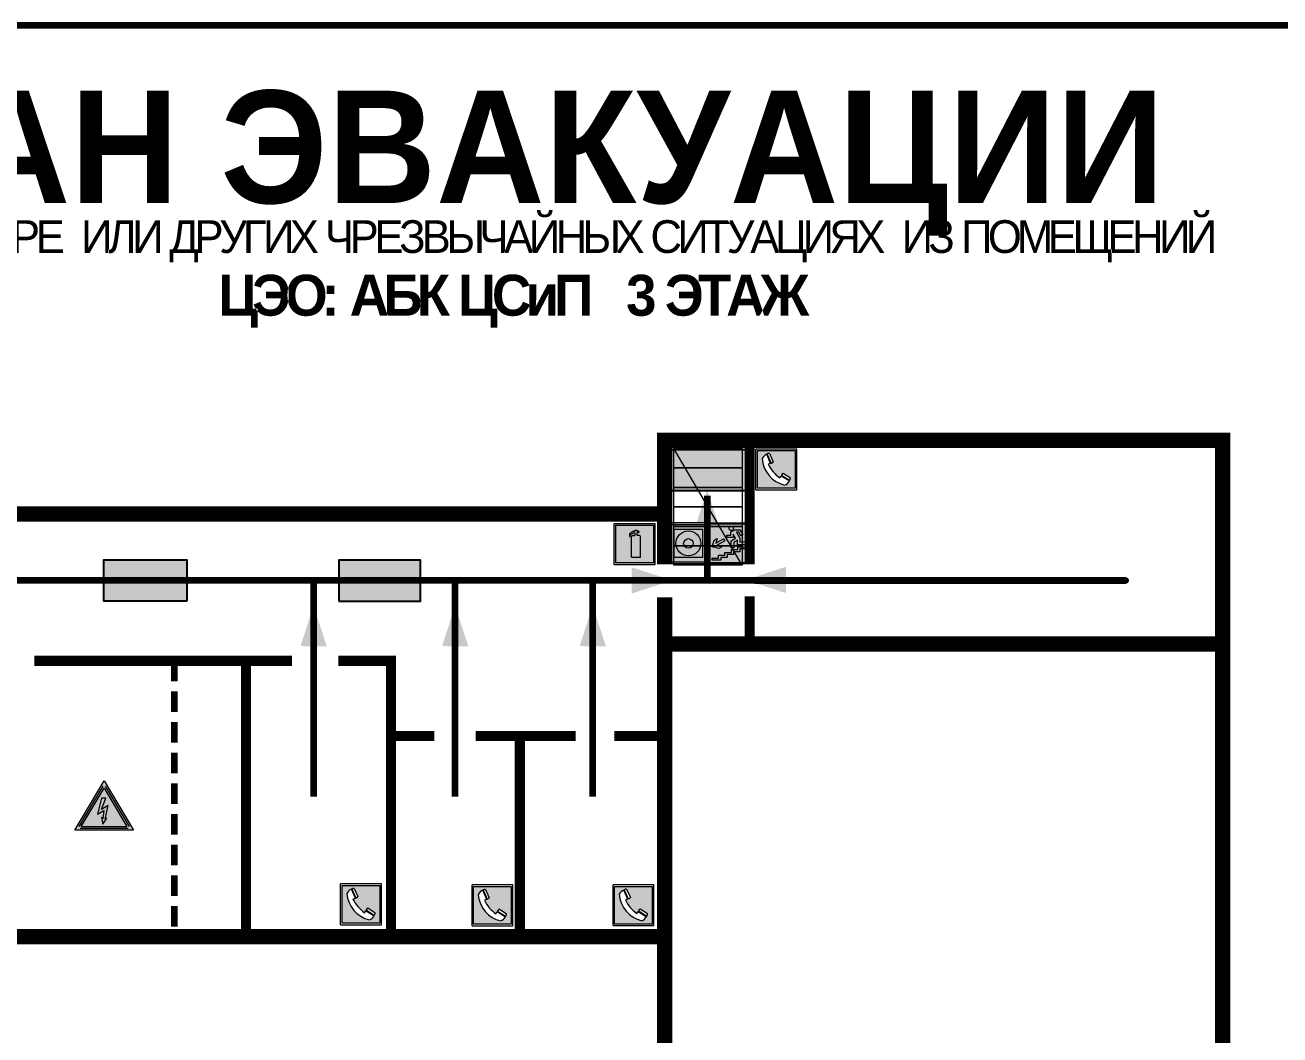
# Model space of a CAD drawing. Header units: millimetres. Extents: x 13114 to 67229, y 22859 to 38520.
# Drawn here: x 37323.9 to 37569.5, y 26071.5 to 26269 of the extents above; entities that cross this region are included whole.
import ezdxf

# ---------------------------------------------------------------- set-up
doc = ezdxf.new("R2010")
doc.units = ezdxf.units.MM
doc.linetypes.add('{ Wide Dash }', pattern=[12, 4, -2, 4, -2])
doc.layers.add('План_Штампы', color=7, linetype='Continuous')
doc.styles.add('обычный', font='arial.ttf')

# ---------------------------------------------------------------- blocks, each defined once
blk = doc.blocks.new('A$C7B4425F7')
at = {"true_color": 0xffffff}
blk.add_hatch(color=7, dxfattribs=at).paths.add_polyline_path([(0, 0), (-16, 0), (-16, -8), (0, -8)])
h = blk.add_hatch(color=126)
h.paths.add_polyline_path([(-0.2, -0.2), (-15.8, -0.2), (-15.8, -7.8), (-0.2, -7.8)])
h.paths.add_polyline_path([(-11.76, -2.03), (-11.76, -3.66), (-11.17, -3.66, -0.568275), (-11.17, -6.18), (-12.58, -6.18), (-12.58, -2.03)], flags=16)
h.paths.add_polyline_path([(-13.33, -4.12, -0.495768), (-13.59, -6.18), (-15.03, -6.18), (-15.03, -2.03), (-13.59, -2.03, -0.487973)], flags=16)
h.paths.add_polyline_path([(-10.25, -2.03), (-9.48, -2.03), (-9.48, -6.18), (-10.25, -6.18)], flags=16)
h.paths.add_polyline_path([(-13.84, -3.69), (-14.24, -3.69), (-14.24, -3.03), (-13.9, -3.03, -0.692621)], flags=0)
h.paths.add_polyline_path([(-9.15, -2.03), (-8.4, -2.03), (-8.04, -3.07), (-7.68, -2.03), (-6.93, -2.03), (-7.64, -4.1), (-6.93, -6.18), (-7.68, -6.18), (-8.04, -5.14), (-8.4, -6.18), (-9.15, -6.18), (-8.44, -4.1)], flags=16)
h.paths.add_polyline_path([(-11.76, -4.46), (-11.42, -4.46, -0.692621), (-11.36, -5.12), (-11.76, -5.12)], flags=0)
h.paths.add_polyline_path([(-13.9, -5.2), (-14.24, -5.2), (-14.24, -4.55), (-13.84, -4.55, -0.708038)], flags=0)
edge = h.paths.add_edge_path(flags=16)
edge.add_ellipse((-5.51, -4.08), major_axis=(0, 2.05), ratio=0.586184, start_angle=0, end_angle=360)
edge = h.paths.add_edge_path(flags=0)
edge.add_ellipse((-5.51, -4.08), major_axis=(0, 1.14), ratio=0.454828, start_angle=0, end_angle=360)
h.paths.add_polyline_path([(-4.13, -4.96, 0.377264), (-3.48, -4.52, 0.0555), (-3.16, -2.03), (-1.66, -2.03), (-1.66, -4.96), (-0.96, -4.96), (-0.96, -7.01), (-1.75, -7.01), (-1.75, -6.18), (-3.3, -6.18), (-3.3, -7.02), (-4.13, -7.02)], flags=16)
h.paths.add_polyline_path([(-2.73, -2.91), (-2.28, -2.91), (-2.28, -4.96), (-3.05, -4.96, 0.079136)], flags=0)
at = {"color": 126}
blk.add_lwpolyline([(-16, -8), (0, -8), (0, 0), (-16, 0)], close=True, dxfattribs=at)
blk = doc.blocks.new('A$C3E6D3DDE')
at = {"lineweight": 5}
h = blk.add_hatch(color=40, dxfattribs=at)
h.paths.add_polyline_path([(24.1, 1.45), (16.46, -11.35), (31.74, -11.35)])
h.paths.add_polyline_path([(24.09, -0.46), (30.03, -10.41), (18.14, -10.41)], flags=16)
h.paths.add_polyline_path([(24.54, -3.08), (23.41, -6.02), (25.13, -5.01), (24.33, -8.5), (24.82, -8.27), (23.79, -9.86), (23.4, -8.04), (23.8, -8.43), (24.04, -6.29), (22.39, -7.25), (23.44, -3.08)], flags=0)
h = blk.add_hatch(color=256, dxfattribs=at)
h.paths.add_polyline_path([(24.37, 0.03, 0.567511), (23.82, 0.03), (17.59, -10.4, 0.582454), (17.86, -10.88), (30.32, -10.88, 0.582149), (30.6, -10.4)])
h.paths.add_polyline_path([(24.09, -0.46), (18.14, -10.41), (30.03, -10.41)], flags=16)
h.paths.add_polyline_path([(24.54, -3.08), (23.41, -6.02), (25.13, -5.01), (24.33, -8.5), (24.82, -8.27), (23.79, -9.86), (23.4, -8.04), (23.8, -8.43), (24.04, -6.29), (22.39, -7.25), (23.44, -3.08)], flags=0)
h = blk.add_hatch(color=40, dxfattribs=at)
h.paths.add_polyline_path([(24.09, -0.46), (18.14, -10.41), (30.03, -10.41)])
h.paths.add_polyline_path([(24.82, -8.27), (23.79, -9.86), (23.4, -8.04), (23.8, -8.43), (24.04, -6.29), (22.39, -7.25), (23.44, -3.08), (24.54, -3.08), (23.41, -6.02), (25.13, -5.01), (24.33, -8.5)], flags=16)
at = {"color": 40, "lineweight": 5}
for p, q in [((16.46, -11.35), (24.1, 1.45)), ((24.1, 1.45), (31.74, -11.35))]:
    blk.add_line(p, q, dxfattribs=at)
at = {"lineweight": 5}
for p, q in [((17.59, -10.4), (23.82, 0.03)), ((24.37, 0.03), (30.6, -10.4)), ((18.14, -10.41), (24.09, -0.46)), ((23.44, -3.08), (22.39, -7.25)), ((23.41, -6.02), (24.54, -3.08)), ((24.54, -3.08), (23.44, -3.08)), ((24.09, -0.46), (30.03, -10.41)), ((22.39, -7.25), (24.04, -6.29)), ((25.13, -5.01), (23.41, -6.02)), ((24.04, -6.29), (23.8, -8.43)), ((24.33, -8.5), (25.13, -5.01)), ((23.8, -8.43), (23.4, -8.04)), ((23.4, -8.04), (23.79, -9.86)), ((23.79, -9.86), (24.82, -8.27)), ((24.82, -8.27), (24.33, -8.5)), ((17.86, -10.88), (30.32, -10.88)), ((18.14, -10.41), (30.03, -10.41))]:
    blk.add_line(p, q, dxfattribs=at)
at = {"color": 50, "lineweight": 5}
blk.add_line((31.74, -11.35), (16.46, -11.35), dxfattribs=at)
blk = doc.blocks.new('A$C54414219')
at = {"true_color": 0xffffff}
h = blk.add_hatch(color=7, dxfattribs=at)
h.paths.add_polyline_path([(2.39, -9.45), (2.39, -18.3), (11.23, -18.3), (11.23, -9.45)], flags=0)
h.paths.add_polyline_path([(10.71, -13.87, -1), (2.92, -13.87, -1)], flags=0)
h.paths.add_polyline_path([(8.3, -13.87, -1), (5.33, -13.87, -1)], flags=0)
h.paths.add_polyline_path([(0.41, -7.47), (0.41, -20.27), (13.21, -20.27), (13.21, -7.47)])
h.paths.add_polyline_path([(0.92, -19.77), (12.71, -19.77), (12.71, -7.98), (0.92, -7.98)], flags=16)
h.paths.add_polyline_path([(11.23, -9.45), (11.23, -18.3), (2.39, -18.3), (2.39, -9.45)], flags=0)
at = {"lineweight": 5}
h = blk.add_hatch(color=242, dxfattribs=at)
h.paths.add_polyline_path([(12.71, -7.98), (0.92, -7.98), (0.92, -19.77), (12.71, -19.77)])
h.paths.add_polyline_path([(11.23, -18.3), (2.39, -18.3), (2.39, -9.45), (11.23, -9.45)], flags=16)
h.paths.add_polyline_path([(10.71, -13.87, -1), (2.92, -13.87, -1)], flags=0)
h.paths.add_polyline_path([(8.3, -13.87, -1), (5.33, -13.87, -1)], flags=0)
at = {"true_color": 0xffffff}
h = blk.add_hatch(color=7, dxfattribs=at)
h.paths.add_polyline_path([(2.39, -9.45), (2.39, -18.3), (11.23, -18.3), (11.23, -9.45)])
h.paths.add_polyline_path([(10.71, -13.87, -1), (2.92, -13.87, -1)], flags=16)
h.paths.add_polyline_path([(8.3, -13.87, -1), (5.33, -13.87, -1)], flags=0)
at = {"lineweight": 5}
h = blk.add_hatch(color=242, dxfattribs=at)
h.paths.add_polyline_path([(2.92, -13.87, 1), (10.71, -13.87, 1)])
h.paths.add_polyline_path([(8.3, -13.87, -1), (5.33, -13.87, -1)], flags=16)
at = {"color": 242, "lineweight": 5}
for p, q in [((0.41, -20.27), (0.41, -7.47)), ((0.41, -7.47), (13.21, -7.47)), ((0.41, -7.47), (13.21, -7.47)), ((13.21, -20.27), (13.21, -7.47)), ((0.41, -20.27), (13.21, -20.27))]:
    blk.add_line(p, q, dxfattribs=at)
for points in [[(0.92, -7.98), (12.71, -7.98), (12.71, -19.77), (0.92, -19.77)], [(2.39, -9.45), (11.23, -9.45), (11.23, -18.3), (2.39, -18.3)]]:
    blk.add_lwpolyline(points, close=True, dxfattribs=at)
for radius in [3.89, 1.49]:
    blk.add_circle((6.81, -13.87), radius, dxfattribs=at)
blk = doc.blocks.new('A$C3AD82952')
at = {"true_color": 0xf5f5ff}
h = blk.add_hatch(color=7, dxfattribs=at)
h.dxf.hatch_style = 1
h.paths.add_polyline_path([(8.21, 8.73, 0.414214), (7.89, 9.05), (7.22, 9.05), (7.22, 9.92), (7.59, 9.92, 1), (7.57, 10.36), (7.22, 10.36), (7.22, 10.6), (6.43, 10.6), (6.43, 10.36), (6.01, 10.36), (4.74, 9.59), (4.74, 8.69), (4.98, 8.73), (4.98, 9.26), (6.12, 9.91), (6.43, 9.91), (6.43, 9.05), (5.76, 9.05, 0.414214), (5.44, 8.73), (5.44, 2.2), (8.21, 2.2)], flags=0)
h.paths.add_polyline_path([(12.8, 12.8), (0, 12.8), (0, 0), (12.8, 0)])
h.paths.add_polyline_path([(0.51, 12.29), (12.29, 12.29), (12.29, 0.51), (0.51, 0.51)], flags=16)
h.paths.add_polyline_path([(4.74, 9.59), (6.01, 10.36), (6.43, 10.36), (6.43, 10.6), (7.22, 10.6), (7.22, 10.36), (7.59, 10.36, -0.94586), (7.59, 9.92), (7.22, 9.92), (7.22, 9.05), (7.89, 9.05, -0.414214), (8.21, 8.73), (8.21, 2.2), (5.44, 2.2), (5.44, 8.73, -0.414214), (5.76, 9.05), (6.43, 9.05), (6.43, 9.91), (6.12, 9.91), (4.98, 9.26), (4.98, 8.73), (4.74, 8.69)], flags=0)
h = blk.add_hatch(color=242)
h.dxf.hatch_style = 1
h.paths.add_polyline_path([(12.29, 12.29), (0.51, 12.29), (0.51, 0.51), (12.29, 0.51)])
h.paths.add_polyline_path([(4.74, 8.69), (4.74, 9.59), (6.01, 10.36), (6.43, 10.36), (6.43, 10.6), (7.22, 10.6), (7.22, 10.36), (7.59, 10.36, -0.94586), (7.59, 9.92), (7.22, 9.92), (7.22, 9.05), (7.89, 9.05, -0.414214), (8.21, 8.73), (8.21, 2.2), (5.44, 2.2), (5.44, 8.73, -0.414214), (5.76, 9.05), (6.43, 9.05), (6.43, 9.91), (6.12, 9.91), (4.98, 9.26), (4.98, 8.73)], flags=16)
h = blk.add_hatch(color=7, dxfattribs=at)
h.dxf.hatch_style = 1
h.paths.add_polyline_path([(8.21, 8.73, 0.414214), (7.89, 9.05), (7.22, 9.05), (7.22, 9.92), (7.59, 9.92, 1), (7.57, 10.36), (7.22, 10.36), (7.22, 10.6), (6.43, 10.6), (6.43, 10.36), (6.01, 10.36), (4.74, 9.59), (4.74, 8.69), (4.98, 8.73), (4.98, 9.26), (6.12, 9.91), (6.43, 9.91), (6.43, 9.05), (5.76, 9.05, 0.414214), (5.44, 8.73), (5.44, 2.2), (8.21, 2.2)])
at = {"color": 242, "lineweight": 5}
for p, q in [((0, 0), (0, 12.8)), ((0, 12.8), (12.8, 12.8)), ((12.8, 0), (12.8, 12.8)), ((6.01, 10.36), (4.74, 9.59)), ((4.74, 9.59), (4.74, 8.69)), ((4.74, 8.69), (4.98, 8.73)), ((4.98, 9.26), (6.12, 9.91)), ((4.98, 8.73), (4.98, 9.26)), ((5.44, 2.2), (5.44, 8.73)), ((5.76, 9.05), (6.43, 9.05)), ((6.01, 10.36), (6.43, 10.36)), ((6.12, 9.91), (6.43, 9.91)), ((7.22, 10.6), (6.43, 10.6)), ((6.43, 10.6), (6.43, 10.36)), ((6.43, 9.91), (6.43, 9.05)), ((7.22, 10.36), (7.22, 10.6)), ((7.59, 10.36), (7.22, 10.36)), ((7.22, 9.05), (7.22, 9.92)), ((7.59, 9.92), (7.22, 9.92)), ((7.89, 9.05), (7.22, 9.05)), ((8.21, 2.2), (8.21, 8.73)), ((0, 0), (12.8, 0)), ((5.44, 2.2), (8.21, 2.2))]:
    blk.add_line(p, q, dxfattribs=at)
blk.add_lwpolyline([(0.51, 12.29), (12.29, 12.29), (12.29, 0.51), (0.51, 0.51)], close=True, dxfattribs=at)
for centre, radius, start, end in [((5.76, 8.73), 0.32, 90, 180), ((7.58, 10.14), 0.223, 273.1875, 86.8125), ((7.89, 8.73), 0.32, 0, 90)]:
    blk.add_arc(centre, radius, start, end, dxfattribs=at)
blk = doc.blocks.new('A$C456E1F9C')
at = {"lineweight": 5}
h = blk.add_hatch(color=242, dxfattribs=at)
h.paths.add_polyline_path([(0.51, -1.47), (0.51, -13.26), (12.29, -13.26), (12.29, -1.47)])
h.paths.add_polyline_path([(5.42, -4.95, -0.254479), (4.78, -5.4), (3.52, -2.53, -0.209735), (4.23, -2.4)], flags=16)
h.paths.add_polyline_path([(8.53, -8.6), (10.87, -10.17), (10.54, -10.76), (8.03, -9.13, -0.192251)], flags=16)
h.paths.add_polyline_path([(4.61, -5.49, 0.005518), (3.87, -5.72, 0.128647), (7.49, -10.01, 0.00809), (7.83, -9.33), (10.47, -10.97, -0.16736), (8.99, -12.25, -0.327862), (1.95, -3.95, -0.166952), (3.36, -2.62)], flags=16)
at = {"color": 242, "lineweight": 5}
for p, q in [((0, -13.77), (0, -0.97)), ((12.8, -0.97), (0, -0.97)), ((4.61, -5.49), (3.36, -2.62)), ((3.52, -2.53), (4.78, -5.4)), ((4.23, -2.4), (5.42, -4.95)), ((12.8, -13.77), (12.8, -0.97)), ((7.83, -9.33), (10.47, -10.97)), ((8.03, -9.13), (10.54, -10.76)), ((10.81, -10.12), (8.53, -8.6)), ((10.54, -10.76), (10.8, -10.3)), ((10.8, -10.3), (10.81, -10.12)), ((0, -13.77), (12.8, -13.77))]:
    blk.add_line(p, q, dxfattribs=at)
blk.add_lwpolyline([(0.51, -1.47), (12.29, -1.47), (12.29, -13.26), (0.51, -13.26)], close=True, dxfattribs=at)
for centre, radius, start, end in [((4.59, -5.34), 2.99, 114.2845, 152.1974), ((4.02, -3.27), 0.891, 76.3284, 123.7092), ((11.12, -3.31), 9.19, 183.9915, 256.6009), ((14.98, -39.1), 35.17, 107.1487, 108.4135), ((13.86, -0.94), 11.08, 205.5536, 234.8762), ((4.68, -4.59), 0.824, 276.9621, 334.0723), ((-13.31, 0.8), 23.44, 332.5487, 334.4027), ((8.94, -9.5), 0.989, 114.4092, 157.9388), ((7.87, -9.46), 3, 291.9291, 329.9329)]:
    blk.add_arc(centre, radius, start, end, dxfattribs=at)
blk = doc.blocks.new('вниз 3')
at = {"lineweight": 0, "true_color": 0xffffff}
h = blk.add_hatch(color=7, dxfattribs=at)
h.dxf.hatch_style = 1
h.paths.add_polyline_path([(40997.5, -4475.69), (40997.25, -4475.28), (40995.76, -4476.15), (40995.97, -4475.23), (40995.39, -4475.56), (40995.05, -4476.83), (40996.33, -4477.17), (40996.91, -4476.83), (40996, -4476.55)], flags=0)
h.paths.add_polyline_path([(40999.81, -4473.95), (41000.22, -4473.95), (41000.64, -4474.67), (41001.03, -4474.43), (41000.46, -4473.49), (41000.42, -4473.49), (40999.43, -4473.49), (40998.68, -4473.92), (40998.68, -4474.57), (40997.88, -4474.57), (40997.88, -4475), (40999.14, -4475), (40999.14, -4474.43), (40999.14, -4474.38), (40999.59, -4475.15), (40998.72, -4475.67), (40998.72, -4477.06), (40999.24, -4477.06), (40999.24, -4475.96), (40999.95, -4475.56), (40999.95, -4476.43), (41001.61, -4476.43), (41001.61, -4475.88), (41000.47, -4475.88), (41000.47, -4475.12)], flags=0)
h.paths.add_polyline_path([(40999.2, -4473.24, 1), (40998.35, -4473.24, 1)], flags=0)
h.paths.add_polyline_path([(41000.46, -4477.26), (41001.69, -4477.26), (41001.69, -4476.84), (41000.03, -4476.84), (41000.03, -4477.39), (40998.78, -4477.39), (40998.78, -4477.95), (40997.53, -4477.95), (40997.53, -4478.5), (40996.29, -4478.5), (40996.29, -4479.06), (40995.05, -4479.06), (40995.05, -4479.48), (40995.29, -4479.48), (40996.72, -4479.48), (40996.72, -4478.92), (40997.97, -4478.92), (40997.97, -4478.36), (40999.2, -4478.36), (40999.2, -4477.81), (41000.46, -4477.81)], flags=0)
h.paths.add_polyline_path([(41002.37, -4472.17), (40994.37, -4472.17), (40994.37, -4480.17), (41002.37, -4480.17)])
h.paths.add_polyline_path([(41002.16, -4479.96), (40994.57, -4479.96), (40994.57, -4472.37), (41002.16, -4472.37)], flags=16)
h.paths.add_polyline_path([(41001.61, -4475.88), (41001.61, -4476.43), (40999.95, -4476.43), (40999.95, -4475.56), (40999.24, -4475.96), (40999.24, -4477.06), (40998.72, -4477.06), (40998.72, -4475.67), (40999.59, -4475.15), (40999.14, -4474.38), (40999.14, -4474.43), (40999.14, -4475), (40997.88, -4475), (40997.88, -4474.57), (40998.68, -4474.57), (40998.68, -4473.92), (40999.43, -4473.49), (41000.42, -4473.49), (41000.46, -4473.49), (41001.03, -4474.43), (41000.64, -4474.67), (41000.22, -4473.95), (40999.81, -4473.95), (41000.47, -4475.12), (41000.47, -4475.88)], flags=0)
h.paths.add_polyline_path([(41001.69, -4476.84), (41001.69, -4477.26), (41000.46, -4477.26), (41000.46, -4477.81), (40999.2, -4477.81), (40999.2, -4478.36), (40997.97, -4478.36), (40997.97, -4478.92), (40996.72, -4478.92), (40996.72, -4479.48), (40995.05, -4479.48), (40995.05, -4479.06), (40996.29, -4479.06), (40996.29, -4478.5), (40997.53, -4478.5), (40997.53, -4477.95), (40998.78, -4477.95), (40998.78, -4477.39), (41000.03, -4477.39), (41000.03, -4476.84)], flags=0)
h.paths.add_polyline_path([(40998.35, -4473.24, -1), (40999.2, -4473.24, -1)], flags=0)
h.paths.add_polyline_path([(40997.5, -4475.69), (40996, -4476.55), (40996.91, -4476.83), (40996.33, -4477.17), (40995.05, -4476.83), (40995.39, -4475.56), (40995.97, -4475.23), (40995.76, -4476.15), (40997.25, -4475.28)], flags=0)
at = {"lineweight": 0}
h = blk.add_hatch(color=126, dxfattribs=at)
h.dxf.hatch_style = 1
h.paths.add_polyline_path([(41002.16, -4472.37), (40994.57, -4472.37), (40994.57, -4479.96), (41002.16, -4479.96)])
h.paths.add_polyline_path([(40995.97, -4475.23), (40995.76, -4476.15), (40997.25, -4475.28), (40997.5, -4475.69), (40996, -4476.55), (40996.91, -4476.83), (40996.33, -4477.17), (40995.05, -4476.83), (40995.39, -4475.56)], flags=16)
h.paths.add_polyline_path([(40997.88, -4474.57), (40998.68, -4474.57), (40998.68, -4473.92), (40999.43, -4473.49), (41000.42, -4473.49), (41000.46, -4473.49), (41001.03, -4474.43), (41000.64, -4474.67), (41000.22, -4473.95), (40999.81, -4473.95), (41000.47, -4475.12), (41000.47, -4475.88), (41001.61, -4475.88), (41001.61, -4476.43), (40999.95, -4476.43), (40999.95, -4475.56), (40999.24, -4475.96), (40999.24, -4477.06), (40998.72, -4477.06), (40998.72, -4475.67), (40999.59, -4475.15), (40999.14, -4474.38), (40999.14, -4474.43), (40999.14, -4475), (40997.88, -4475)], flags=16)
h.paths.add_polyline_path([(40998.35, -4473.24, -1), (40999.2, -4473.24, -1)], flags=16)
h.paths.add_polyline_path([(40997.53, -4477.95), (40998.78, -4477.95), (40998.78, -4477.39), (41000.03, -4477.39), (41000.03, -4476.84), (41001.69, -4476.84), (41001.69, -4477.26), (41000.46, -4477.26), (41000.46, -4477.81), (40999.2, -4477.81), (40999.2, -4478.36), (40997.97, -4478.36), (40997.97, -4478.92), (40996.72, -4478.92), (40996.72, -4479.48), (40995.05, -4479.48), (40995.05, -4479.06), (40996.29, -4479.06), (40996.29, -4478.5), (40997.53, -4478.5)], flags=16)
at = {"lineweight": 0, "true_color": 0xffffff}
h = blk.add_hatch(color=7, dxfattribs=at)
h.dxf.hatch_style = 1
h.paths.add_polyline_path([(40999.2, -4473.24, 1), (40998.35, -4473.24, 1)])
h.paths.add_polyline_path([(40999.81, -4473.95), (41000.22, -4473.95), (41000.64, -4474.67), (41001.03, -4474.43), (41000.46, -4473.49), (41000.42, -4473.49), (40999.43, -4473.49), (40998.68, -4473.92), (40998.68, -4474.57), (40997.88, -4474.57), (40997.88, -4475), (40999.14, -4475), (40999.14, -4474.43), (40999.14, -4474.38), (40999.59, -4475.15), (40998.72, -4475.67), (40998.72, -4477.06), (40999.24, -4477.06), (40999.24, -4475.96), (40999.95, -4475.56), (40999.95, -4476.43), (41001.61, -4476.43), (41001.61, -4475.88), (41000.47, -4475.88), (41000.47, -4475.12)])
h.paths.add_polyline_path([(40999.2, -4477.81), (41000.46, -4477.81), (41000.46, -4477.26), (41001.69, -4477.26), (41001.69, -4476.84), (41000.03, -4476.84), (41000.03, -4477.39), (40998.78, -4477.39), (40998.78, -4477.95), (40997.53, -4477.95), (40997.53, -4478.5), (40996.29, -4478.5), (40996.29, -4479.06), (40995.05, -4479.06), (40995.05, -4479.48), (40995.29, -4479.48), (40996.72, -4479.48), (40996.72, -4478.92), (40997.97, -4478.92), (40997.97, -4478.36), (40999.2, -4478.36)])
h.paths.add_polyline_path([(40997.5, -4475.69), (40997.25, -4475.28), (40995.76, -4476.15), (40995.97, -4475.23), (40995.39, -4475.56), (40995.05, -4476.83), (40996.33, -4477.17), (40996.91, -4476.83), (40996, -4476.55)])
at = {"color": 126, "lineweight": 0}
for points in [[(40994.37, -4472.17), (41002.37, -4472.17), (41002.37, -4480.17), (40994.37, -4480.17)], [(40994.57, -4472.37), (41002.16, -4472.37), (41002.16, -4479.96), (40994.57, -4479.96)]]:
    blk.add_lwpolyline(points, close=True, dxfattribs=at)
for points in [[(40999.14, -4474.43), (40999.14, -4475), (40997.88, -4475), (40997.88, -4474.57), (40998.68, -4474.57), (40998.68, -4473.92), (40999.43, -4473.49), (41000.42, -4473.49), (41000.46, -4473.49), (41001.03, -4474.43), (41000.64, -4474.67), (41000.22, -4473.95), (40999.81, -4473.95), (41000.47, -4475.12), (41000.47, -4475.88), (41001.61, -4475.88), (41001.61, -4476.43), (40999.95, -4476.43), (40999.95, -4475.56), (40999.24, -4475.96), (40999.24, -4477.06), (40998.72, -4477.06), (40998.72, -4475.67), (40999.59, -4475.15), (40999.14, -4474.38), (40999.14, -4474.43)], [(40995.05, -4476.83), (40995.39, -4475.56), (40995.97, -4475.23), (40995.76, -4476.15), (40997.25, -4475.28), (40997.5, -4475.69), (40996, -4476.55), (40996.91, -4476.83), (40996.33, -4477.17), (40995.05, -4476.83)], [(40995.29, -4479.48), (40995.05, -4479.48), (40995.05, -4479.06), (40996.29, -4479.06), (40996.29, -4478.5), (40997.53, -4478.5), (40997.53, -4477.95), (40998.78, -4477.95), (40998.78, -4477.39), (41000.03, -4477.39), (41000.03, -4476.84), (41001.69, -4476.84), (41001.69, -4477.26), (41000.46, -4477.26), (41000.46, -4477.81), (40999.2, -4477.81), (40999.2, -4478.36), (40997.97, -4478.36), (40997.97, -4478.92), (40996.72, -4478.92), (40996.72, -4479.48), (40995.05, -4479.48)]]:
    blk.add_lwpolyline(points, dxfattribs=at)
blk.add_circle((40998.77, -4473.24), 0.426, dxfattribs=at)
blk = doc.blocks.new('A$C32E8229D')
at = {"true_color": 0xffffff}
blk.add_hatch(color=7, dxfattribs=at).paths.add_polyline_path([(0, 0), (0, -8), (16, -8), (16, 0)])
h = blk.add_hatch(color=126)
h.paths.add_polyline_path([(0.2, -0.2), (15.8, -0.2), (15.8, -7.8), (0.2, -7.8)])
h.paths.add_polyline_path([(13.49, -2.05), (12.08, -2.05), (11.37, -2.63, 0.162397), (11.29, -2.84), (11.29, -3.63), (10.35, -3.63), (10.35, -4.05), (11.68, -4.05), (11.68, -3.48), (12.26, -4.28), (11.29, -5.1), (11.29, -6.78), (11.85, -6.78), (11.85, -5.44), (12.8, -4.64), (12.8, -5.94), (14.46, -5.94), (14.46, -5.39), (13.45, -5.39), (13.45, -3.97), (12.46, -2.59), (13.15, -2.59), (13.69, -3.34), (14.18, -3)], flags=16)
h.paths.add_polyline_path([(10.74, -1.82, 1), (11.8, -1.82, 1)], flags=16)
h.paths.add_polyline_path([(9.39, -3.59), (5.99, -3.59), (6.56, -3.03), (5.91, -3.03), (5.1, -3.83), (5.91, -4.64), (6.56, -4.64), (5.99, -4.09), (9.39, -4.09)], flags=16)
h.paths.add_polyline_path([(4.29, -1.08), (1.72, -1.08), (1.72, -6.6), (4.29, -6.6)], flags=16)
at = {"color": 126}
blk.add_lwpolyline([(16, -8), (0, -8), (0, 0), (16, 0)], close=True, dxfattribs=at)

msp = doc.modelspace()

# ---------------------------------------------------------------- linework, layer by layer
at = {"color": 6, "lineweight": 100}
msp.add_lwpolyline([(37115.63, 26269), (37715.63, 26269), (37715.63, 25874), (37115.63, 25874)], close=True, dxfattribs=at)
at = {"lineweight": 100}
for points, const_width in [([(37449.09, 26026.44), (37449.09, 25982.46), (37688.34, 25982.46), (37688.34, 26057.85), (37558.27, 26057.85), (37558.27, 26187.77), (37449.09, 26187.77), (37449.09, 26173.38), (37138.31, 26173.38), (37138.31, 26090.7), (37449.09, 26090.7), (37449.09, 26026.27)], 3), ([(37465.72, 26187.77), (37465.72, 26163.53)], 2), ([(37449.09, 26173.38), (37449.09, 26163.56)], 3), ([(37449.09, 26157.09), (37449.09, 26090.7)], 3), ([(37465.72, 26157.29), (37465.72, 26148.18)], 2), ([(37449.09, 26147.97), (37558.27, 26147.97)], 3), ([(37376.15, 26144.65), (37325.71, 26144.65)], 2), ([(37367.14, 26144.65), (37367.14, 26090.92)], 2), ([(37404.02, 26129.95), (37395.51, 26129.95), (37395.51, 26090.87), (37395.51, 26144.65), (37385.23, 26144.65)], 2), ([(37431.65, 26129.95), (37412.11, 26129.95)], 2), ([(37420.73, 26129.95), (37420.73, 26091.18)], 2), ([(37448.96, 26129.95), (37439.24, 26129.95)], 2)]:
    msp.add_lwpolyline(points, dxfattribs=dict(at, const_width=const_width))
at = {"lineweight": 0}
for points in [[(37450.85, 26182.39), (37450.85, 26186.2), (37464.26, 26186.2), (37464.26, 26182.39)], [(37450.85, 26178.58), (37450.85, 26182.39), (37464.26, 26182.39), (37464.26, 26178.58)], [(37450.85, 26174.77), (37450.85, 26178.58), (37464.26, 26178.58), (37464.26, 26174.77)], [(37450.85, 26170.96), (37450.85, 26174.77), (37464.26, 26174.77), (37464.26, 26170.96)], [(37450.85, 26167.15), (37450.85, 26170.96), (37464.26, 26170.96), (37464.26, 26167.15)], [(37450.85, 26163.34), (37450.85, 26167.15), (37464.26, 26167.15), (37464.26, 26163.34)]]:
    msp.add_lwpolyline(points, close=True, dxfattribs=at)
msp.add_lwpolyline([(37464.26, 26163.34), (37450.85, 26186.2)], dxfattribs=at)
at = {"color": 126, "lineweight": 100, "true_color": 0x008754}
for points in [[(37466.74, 26160.39), (37539.36, 26160.39), (37457.46, 26160.39), (37457.46, 26176.92)], [(37457.46, 26160.39), (37146.54, 26160.39), (37146.54, 26127.16)], [(37380.39, 26118.12), (37380.39, 26160.39)], [(37408.09, 26118.12), (37408.09, 26160.39)], [(37435.02, 26118.12), (37435.02, 26160.39)]]:
    msp.add_lwpolyline(points, dxfattribs=at)
at = {"linetype": '{ Wide Dash }', "lineweight": 100}
msp.add_lwpolyline([(37353.1, 26144.69), (37353.1, 26092.2)], dxfattribs=at)
at = {"layer": 'План_Штампы', "color": 126, "true_color": 0x008754}
for points in [[(37459.5, 26171.68), (37455.33, 26171.69), (37457.4, 26178.08)], [(37442.63, 26157.82), (37442.64, 26162.95), (37450.52, 26160.41)], [(37472.81, 26163.06), (37472.79, 26157.92), (37464.91, 26160.47)], [(37382.95, 26147.51), (37377.81, 26147.53), (37380.36, 26155.41)], [(37410.65, 26147.51), (37405.51, 26147.53), (37408.06, 26155.41)], [(37437.58, 26147.51), (37432.44, 26147.53), (37434.99, 26155.41)]]:
    msp.add_solid(points, dxfattribs=at)

# ---------------------------------------------------------------- block references
for name, p, xscale, yscale, zscale in [('A$C456E1F9C', (37466.94, 26186.69), 0.625, 0.625, 0.625), ('A$C3AD82952', (37439.2, 26163.53), 0.625, 0.625, 0.625), ('A$C3E6D3DDE', (37321.24, 26120.11), 0.7525143296743408, 0.7525143296743408, 0.7525143296743408), ('A$C456E1F9C', (37385.66, 26101.64), 0.625, 0.625, 0.625), ('A$C456E1F9C', (37411.37, 26101.43), 0.625, 0.625, 0.625), ('A$C456E1F9C', (37438.97, 26101.47), 0.625, 0.625, 0.625)]:
    msp.add_blockref(name, p, dxfattribs=dict(xscale=xscale, yscale=yscale, zscale=zscale))
at = {"xscale": 0.625, "yscale": 0.625, "zscale": 0.625, "rotation": 180}
msp.add_blockref('A$C54414219', (37457.98, 26158.96), dxfattribs=at)
at = {"color": 126, "true_color": 0x008754}
msp.add_blockref('вниз 3', (-3536.65, 30643.8), dxfattribs=at)
at = {"layer": 'План_Штампы'}
msp.add_blockref('A$C7B4425F7', (37465.72, 26185.95), dxfattribs=at)
at = {"layer": 'План_Штампы', "color": 126, "true_color": 0x008754, "xscale": 1.012510887696, "yscale": 1.012510887696, "zscale": 1.012510887696, "rotation": 359.9978653237144}
msp.add_blockref('A$C32E8229D', (37339.34, 26164.42), dxfattribs=at)
at = {"layer": 'План_Штампы', "color": 126, "true_color": 0x008754, "xscale": -1}
msp.add_blockref('A$C32E8229D', (37401.31, 26164.32), dxfattribs=at)

# ---------------------------------------------------------------- texts
at = {"lineweight": 0, "insert": (37269.71, 26256.18), "char_height": 22, "width": 493.8901, "attachment_point": 1, "style": 'обычный'}
msp.add_mtext('{\\fProxima Nova Rg|b1|i0|c204|p2;ПЛАН ЭВАКУАЦИИ}', dxfattribs=at)
at = {"color": 0, "lineweight": 0, "insert": (37418.81, 26231.01), "char_height": 8, "width": 449.2158, "attachment_point": 5, "style": 'обычный'}
msp.add_mtext('{\\fArial Black|b1|i0|c204|p34;\\H2x;\\T0.85;  \\fArial Narrow|b0|i0|c204|p34;\\H0.8x;\\W0.9;\\P\\fProxima Nova Rg|b0|i0|c204|p2;\\H0.5x;\\W1;\\C256;ПРИ ПОЖАРЕ  ИЛИ ДРУГИХ ЧРЕЗВЫЧАЙНЫХ СИТУАЦИЯХ  ИЗ ПОМЕЩЕНИЙ \\fProxima Nova Rg|b1|i0|c204|p2;\\H1.25x;\\PЦЭО: АБК ЦСиП   3 ЭТАЖ}', dxfattribs=at)

doc.saveas('drawing.dxf')
